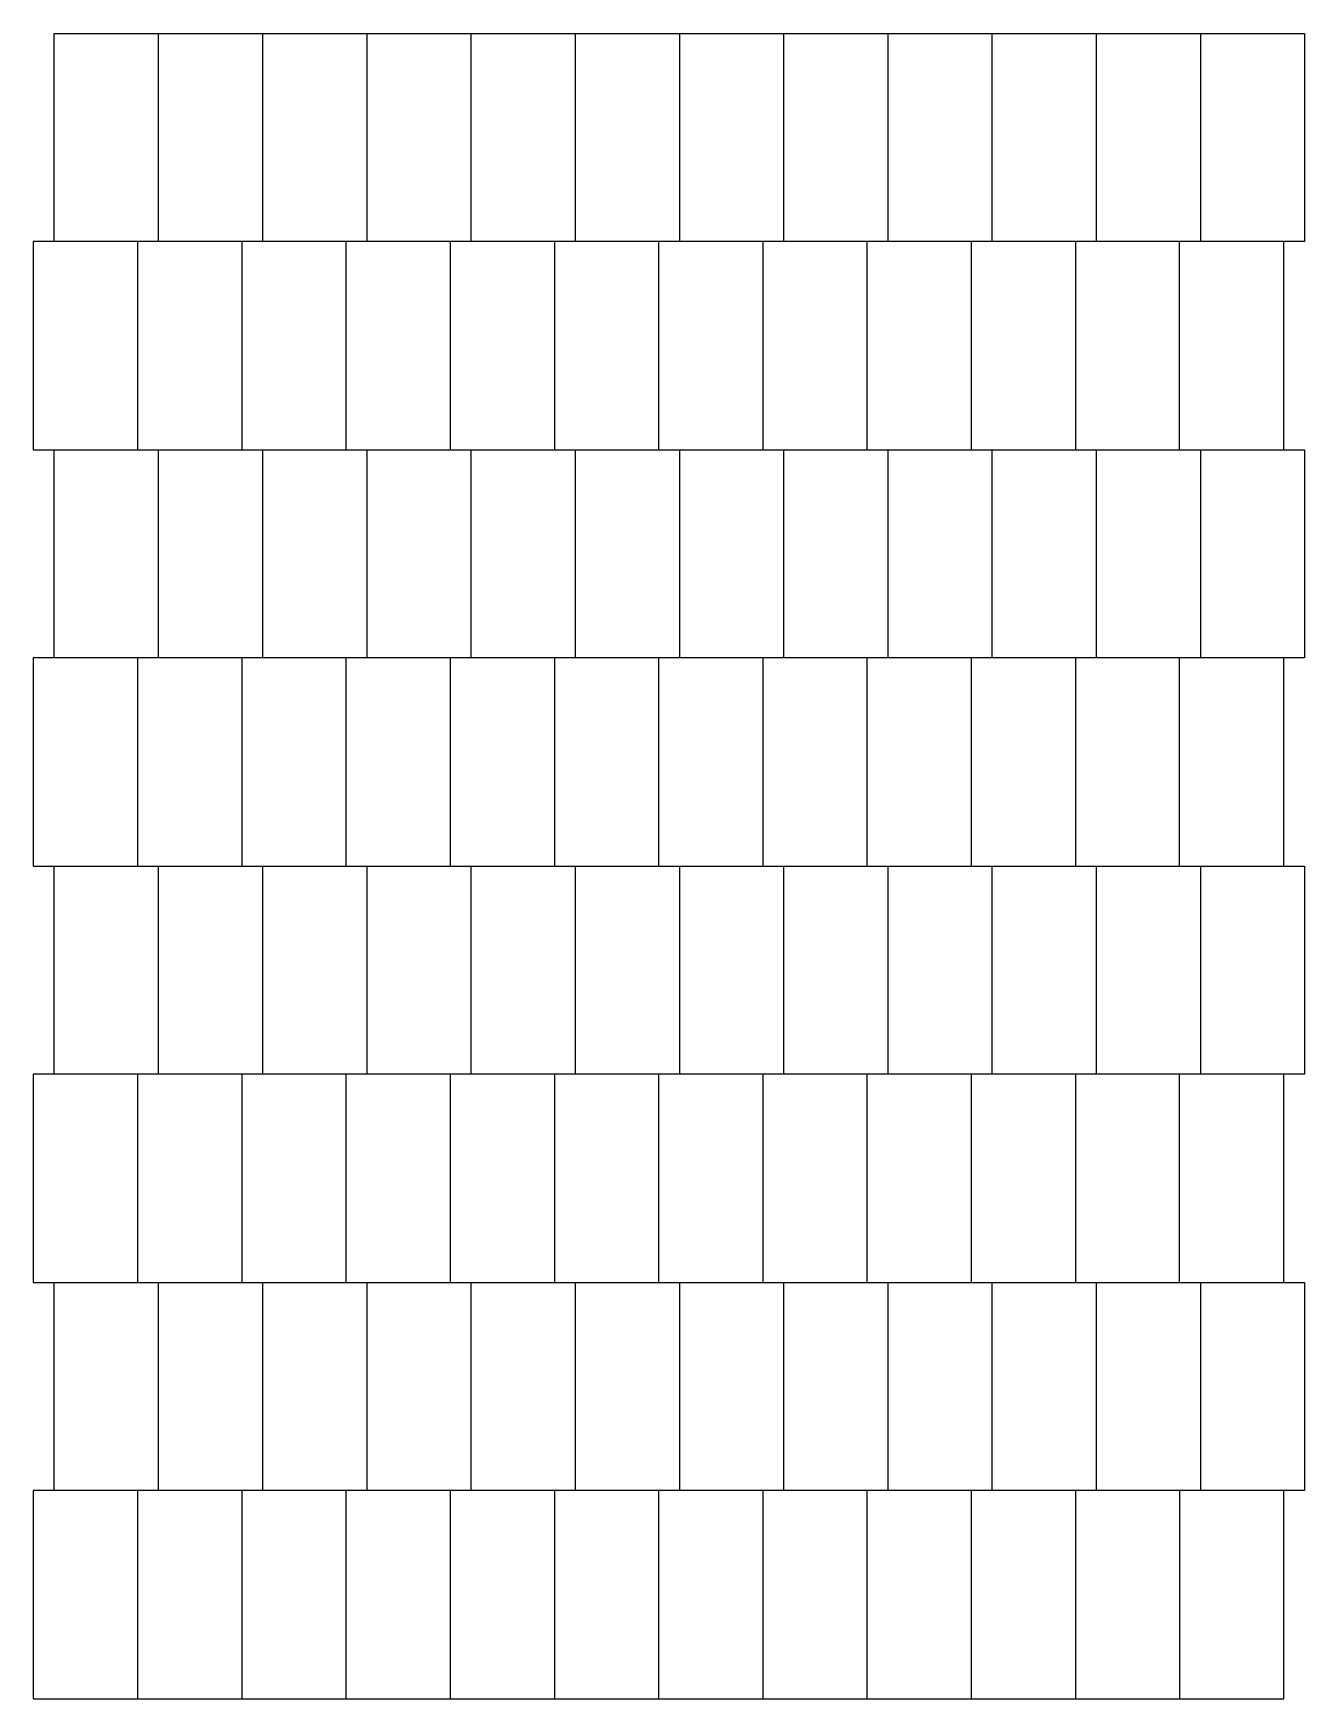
# Model space of a CAD drawing. Header units: millimetres. Extents: x -4050 to 5124, y -5803 to 6213.
import ezdxf

# ---------------------------------------------------------------- set-up
doc = ezdxf.new("R2010")
doc.units = ezdxf.units.MM

msp = doc.modelspace()

# ---------------------------------------------------------------- linework, layer by layer
for p, q in [((-3900, 4711), (-3900, 6213)), ((-3900, 6213), (5124, 6213)), ((-3148, 6213), (-3148, 4711)), ((-2396, 6213), (-2396, 4711)), ((-1644, 6213), (-1644, 4711)), ((-892, 6213), (-892, 4711)), ((-140, 6213), (-140, 4711)), ((612, 6213), (612, 4711)), ((1364, 6213), (1364, 4711)), ((2116, 6213), (2116, 4711)), ((2868, 6213), (2868, 4711)), ((3620, 6213), (3620, 4711)), ((4372, 6213), (4372, 4711)), ((5124, 6213), (5124, 4711)), ((5124, 4711), (-4050, 4711)), ((-4050, 4711), (-4050, 3209)), ((-3298, 4711), (-3298, 3209)), ((-2546, 4711), (-2546, 3209)), ((-1794, 4711), (-1794, 3209)), ((-1042, 4711), (-1042, 3209)), ((-290, 4711), (-290, 3209)), ((462, 4711), (462, 3209)), ((1214, 4711), (1214, 3209)), ((1966, 4711), (1966, 3209)), ((2718, 4711), (2718, 3209)), ((3470, 4711), (3470, 3209)), ((4222, 3209), (4222, 4711)), ((4974, 3209), (4974, 4711)), ((-4050, 3209), (5124, 3209)), ((-3900, 1707), (-3900, 3209)), ((-3148, 3209), (-3148, 1707)), ((-2396, 3209), (-2396, 1707)), ((-1644, 3209), (-1644, 1707)), ((-892, 3209), (-892, 1707)), ((-140, 3209), (-140, 1707)), ((612, 3209), (612, 1707)), ((1364, 3209), (1364, 1707)), ((2116, 3209), (2116, 1707)), ((2868, 3209), (2868, 1707)), ((3620, 3209), (3620, 1707)), ((4372, 3209), (4372, 1707)), ((5124, 3209), (5124, 1707)), ((5124, 1707), (-4050, 1707)), ((-4050, 1707), (-4050, 205)), ((-3298, 1707), (-3298, 205)), ((-2546, 1707), (-2546, 205)), ((-1794, 1707), (-1794, 205)), ((-1042, 1707), (-1042, 205)), ((-290, 1707), (-290, 205)), ((462, 1707), (462, 205)), ((1214, 1707), (1214, 205)), ((1966, 1707), (1966, 205)), ((2718, 1707), (2718, 205)), ((3470, 1707), (3470, 205)), ((4222, 205), (4222, 1707)), ((4974, 205), (4974, 1707)), ((-4050, 205), (5124, 205)), ((-3900, -1297), (-3900, 205)), ((-3148, 205), (-3148, -1297)), ((-2396, 205), (-2396, -1297)), ((-1644, 205), (-1644, -1297)), ((-892, 205), (-892, -1297)), ((-140, 205), (-140, -1297)), ((612, 205), (612, -1297)), ((1364, 205), (1364, -1297)), ((2116, 205), (2116, -1297)), ((2868, 205), (2868, -1297)), ((3620, 205), (3620, -1297)), ((4372, 205), (4372, -1297)), ((5124, 205), (5124, -1297)), ((5124, -1297), (-4050, -1297)), ((-4050, -1297), (-4050, -2799)), ((-3298, -1297), (-3298, -2799)), ((-2546, -1297), (-2546, -2799)), ((-1794, -1297), (-1794, -2799)), ((-1042, -1297), (-1042, -2799)), ((-290, -1297), (-290, -2799)), ((462, -1297), (462, -2799)), ((1214, -1297), (1214, -2799)), ((1966, -1297), (1966, -2799)), ((2718, -1297), (2718, -2799)), ((3470, -1297), (3470, -2799)), ((4222, -2799), (4222, -1297)), ((4974, -2799), (4974, -1297)), ((-4050, -2799), (5124, -2799)), ((-3900, -4301), (-3900, -2799)), ((-3148, -2799), (-3148, -4301)), ((-2396, -2799), (-2396, -4301)), ((-1644, -2799), (-1644, -4301)), ((-892, -2799), (-892, -4301)), ((-140, -2799), (-140, -4301)), ((612, -2799), (612, -4301)), ((1364, -2799), (1364, -4301)), ((2116, -2799), (2116, -4301)), ((2868, -2799), (2868, -4301)), ((3620, -2799), (3620, -4301)), ((4372, -2799), (4372, -4301)), ((5124, -2799), (5124, -4301)), ((5124, -4301), (-4050, -4301)), ((-4050, -4301), (-4050, -5803)), ((-3298, -4301), (-3298, -5803)), ((-2546, -4301), (-2546, -5803)), ((-1794, -4301), (-1794, -5803)), ((-1042, -4301), (-1042, -5803)), ((-290, -4301), (-290, -5803)), ((462, -4301), (462, -5803)), ((1214, -4301), (1214, -5803)), ((1966, -4301), (1966, -5803)), ((2718, -4301), (2718, -5803)), ((3470, -4301), (3470, -5803)), ((4222, -4301), (4222, -5803)), ((4974, -5803), (4974, -4301)), ((-4050, -5803), (4974, -5803))]:
    msp.add_line(p, q)

doc.saveas('drawing.dxf')
